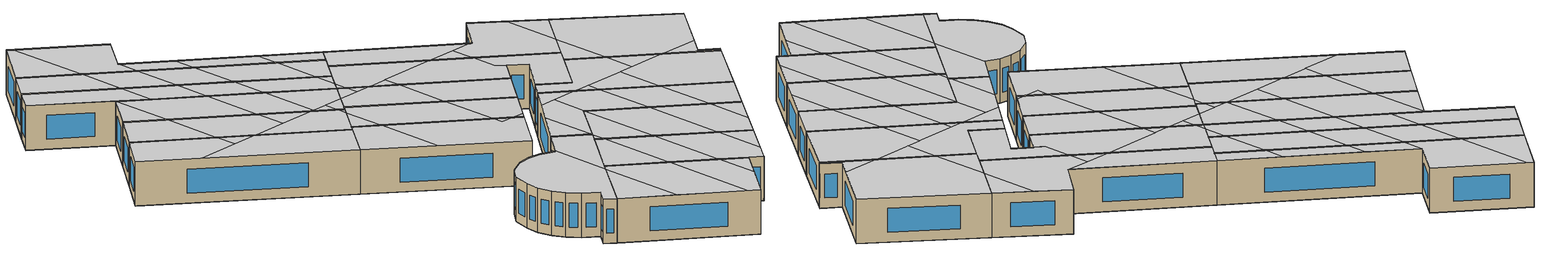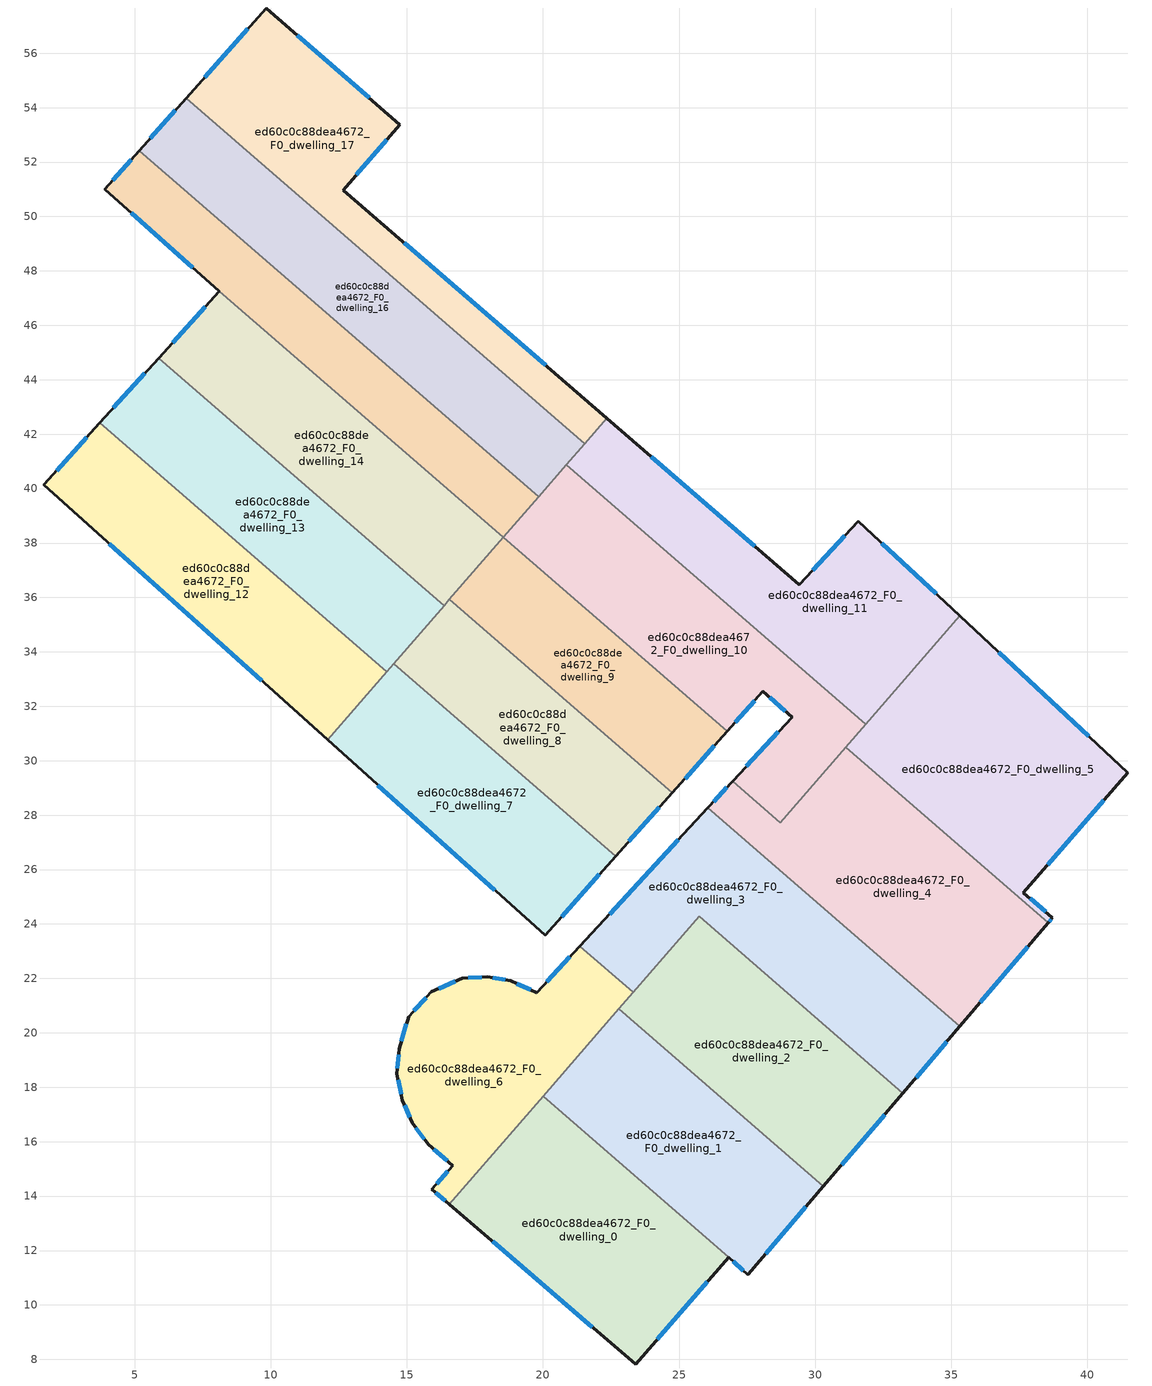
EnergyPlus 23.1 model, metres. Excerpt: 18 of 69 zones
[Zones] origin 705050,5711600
ed60c0c88dea4672_F0_dwelling_0
 floor ground (EU_floor_Construction): 23.4,7.83 26.82,11.75 20,17.66 16.56,13.7 z0
 wall outside (EU_wall_Construction): 26.82,11.75 23.4,7.83 16.56,13.7 z0:3
 wall to ed60c0c88dea4672_F0_dwelling_1 (EU_wall_Construction): 20,17.66 26.82,11.75 z0:3
 wall to ed60c0c88dea4672_F0_dwelling_6 (EU_wall_Construction): 16.56,13.7 20,17.66 z0:3
 window (EU_Window_Construction): 26.03,10.85 24.19,8.74 / 21.82,9.19 18.15,12.34 z0.69:2.31
 ceiling to ed60c0c88dea4672_F1_dwelling_1 (EU_floor_Construction): 23.02,15.04 22.79,8.36 19.42,11.25 19.63,17.23 20,17.66 z3
 ceiling to ed60c0c88dea4672_F1_dwelling_2 (EU_floor_Construction): 25.37,13.01 25.26,9.96 23.4,7.83 22.79,8.36 23.02,15.04 z3
 ceiling to ed60c0c88dea4672_F1_dwelling_0 (EU_floor_Construction): 19.63,17.23 19.42,11.25 16.56,13.7 z3
 ceiling to ed60c0c88dea4672_F1_dwelling_3 (EU_floor_Construction): 26.82,11.75 25.26,9.96 25.37,13.01 z3
ed60c0c88dea4672_F0_dwelling_1
 floor ground (EU_floor_Construction): 27.54,11.13 30.3,14.36 22.79,20.88 20,17.66 26.82,11.75 27.53,11.11 z0
 wall outside (EU_wall_Construction): 30.3,14.36 27.54,11.13 27.53,11.11 26.82,11.75 z0:3
 wall to ed60c0c88dea4672_F0_dwelling_2 (EU_wall_Construction): 22.79,20.88 30.3,14.36 z0:3
 wall to ed60c0c88dea4672_F0_dwelling_6 (EU_wall_Construction): 20,17.66 22.79,20.88 z0:3
 window (EU_Window_Construction): 29.66,13.61 28.18,11.87 / 27.37,11.26 26.98,11.61 z0.69:2.31
 ceiling to ed60c0c88dea4672_F1_dwelling_3 (EU_floor_Construction): 28.6,15.84 28.47,12.21 27.54,11.13 27.53,11.11 26.82,11.75 25.37,13.01 25.56,18.47 z3
 ceiling to ed60c0c88dea4672_F1_dwelling_2 (EU_floor_Construction): 25.56,18.47 25.37,13.01 23.02,15.04 23.22,20.5 z3
 ceiling to ed60c0c88dea4672_F1_dwelling_1 (EU_floor_Construction): 23.22,20.5 23.02,15.04 20,17.66 22.79,20.88 z3
 ceiling adiabatic (EU_roof_Construction): 30.3,14.36 28.47,12.21 28.6,15.84 z3
ed60c0c88dea4672_F0_dwelling_10
 floor ground (EU_floor_Construction): 28.73,27.72 31.85,31.33 20.85,40.87 18.54,38.21 26.77,31.08 28.08,32.55 29.16,31.6 26.97,29.25 z0
 wall outside (EU_wall_Construction): 26.97,29.25 29.16,31.6 28.08,32.55 26.77,31.08 z0:3
 wall to ed60c0c88dea4672_F0_dwelling_9 (EU_wall_Construction): 26.77,31.08 18.54,38.21 z0:3
 wall to ed60c0c88dea4672_F0_dwelling_11 (EU_wall_Construction): 20.85,40.87 31.85,31.33 z0:3
 wall to ed60c0c88dea4672_F0_dwelling_4 (EU_wall_Construction): 31.12,30.49 28.73,27.72 26.97,29.25 z0:3
 wall to ed60c0c88dea4672_F0_dwelling_15 (EU_wall_Construction): 18.54,38.21 19.84,39.7 z0:3
 wall to ed60c0c88dea4672_F0_dwelling_16 (EU_wall_Construction): 19.84,39.7 20.85,40.87 z0:3
 wall to ed60c0c88dea4672_F0_dwelling_5 (EU_wall_Construction): 31.85,31.33 31.12,30.49 z0:3
 window (EU_Window_Construction): 27.78,32.21 27.07,31.42 / 27.48,29.79 28.65,31.06 / 28.91,31.82 28.33,32.33 z0.69:2.31
 ceiling to ed60c0c88dea4672_F1_dwelling_8 (EU_floor_Construction): 27.64,34.99 27.57,33.01 28.08,32.55 26.77,31.08 21.45,35.69 21.49,36.79 25.74,36.64 z3
 ceiling to ed60c0c88dea4672_F1_dwelling_16 (EU_floor_Construction): 25.74,36.64 20.12,36.84 18.97,37.83 19.01,38.75 20.85,40.87 z3
 ceiling to ed60c0c88dea4672_F1_dwelling_9 (EU_floor_Construction): 31.85,31.33 28.73,27.72 26.97,29.24 29.16,31.6 28.09,32.56 27.69,32.91 27.57,33.01 27.64,34.99 z3
 ceiling to ed60c0c88dea4672_F1_dwelling_15 (EU_floor_Construction): 19.01,38.75 18.97,37.83 18.54,38.21 z3
 ceiling to ed60c0c88dea4672_F1_dwelling_7 (EU_floor_Construction): 21.49,36.79 21.45,35.69 20.12,36.84 z3
ed60c0c88dea4672_F0_dwelling_11
 floor ground (EU_floor_Construction): 31.85,31.33 35.31,35.32 31.59,38.8 29.41,36.47 22.34,42.59 20.85,40.87 z0
 wall outside (EU_wall_Construction): 22.34,42.59 29.41,36.47 31.59,38.8 35.31,35.32 z0:3
 wall to ed60c0c88dea4672_F0_dwelling_5 (EU_wall_Construction): 35.31,35.32 31.85,31.33 z0:3
 wall to ed60c0c88dea4672_F0_dwelling_17 (EU_wall_Construction): 21.53,41.65 22.34,42.59 z0:3
 wall to ed60c0c88dea4672_F0_dwelling_16 (EU_wall_Construction): 20.85,40.87 21.53,41.65 z0:3
 window (EU_Window_Construction): 23.98,41.17 27.77,37.89 / 29.92,37.01 31.09,38.26 / 32.45,37.99 34.45,36.13 z0.69:2.31
 ceiling to ed60c0c88dea4672_F1_dwelling_9 (EU_floor_Construction): 33.38,37.13 33.22,32.91 31.85,31.33 27.64,34.99 27.7,36.57 29.36,36.51 29.41,36.47 31.59,38.8 z3
 ceiling to ed60c0c88dea4672_F1_dwelling_8 (EU_floor_Construction): 27.7,36.57 27.64,34.99 25.74,36.64 z3
 ceiling to ed60c0c88dea4672_F1_dwelling_10 (EU_floor_Construction): 35.31,35.32 33.23,32.91 33.38,37.13 z3
 ceiling to ed60c0c88dea4672_F1_dwelling_16 (EU_floor_Construction): 29.36,36.51 25.74,36.64 20.85,40.87 22.34,42.59 z3
ed60c0c88dea4672_F0_dwelling_12
 floor ground (EU_floor_Construction): 12.09,30.76 14.26,33.27 3.71,42.42 1.65,40.14 z0
 wall outside (EU_wall_Construction): 12.09,30.76 1.65,40.14 3.71,42.42 z0:3
 wall to ed60c0c88dea4672_F0_dwelling_13 (EU_wall_Construction): 3.71,42.42 14.26,33.27 z0:3
 wall to ed60c0c88dea4672_F0_dwelling_7 (EU_wall_Construction): 14.26,33.27 12.09,30.76 z0:3
 window (EU_Window_Construction): 9.67,32.93 4.06,37.97 / 2.13,40.66 3.24,41.89 z0.69:2.31
 ceiling to ed60c0c88dea4672_F1_dwelling_11 (EU_floor_Construction): 7.81,38.87 7.75,37.28 4.71,37.38 1.65,40.14 3.71,42.42 z3
 ceiling to ed60c0c88dea4672_F1_dwelling_6 (EU_floor_Construction): 14.26,33.27 12.09,30.76 4.71,37.38 9.72,37.21 z3
 ceiling to ed60c0c88dea4672_F1_dwelling_13 (EU_floor_Construction): 9.72,37.21 7.75,37.28 7.81,38.87 z3
ed60c0c88dea4672_F0_dwelling_13
 floor ground (EU_floor_Construction): 14.26,33.27 16.36,35.7 5.87,44.8 3.71,42.42 z0
 wall outside (EU_wall_Construction): 3.71,42.42 5.87,44.8 z0:3
 wall to ed60c0c88dea4672_F0_dwelling_14 (EU_wall_Construction): 5.87,44.8 16.36,35.7 z0:3
 wall to ed60c0c88dea4672_F0_dwelling_8 (EU_wall_Construction): 16.36,35.7 14.51,33.57 z0:3
 wall to ed60c0c88dea4672_F0_dwelling_7 (EU_wall_Construction): 14.51,33.57 14.26,33.27 z0:3
 window (EU_Window_Construction): 4.21,42.97 5.37,44.25 z0.69:2.31
 ceiling to ed60c0c88dea4672_F1_dwelling_13 (EU_floor_Construction): 12.24,39.28 12.16,37.12 9.72,37.21 7.81,38.87 7.95,42.99 z3
 ceiling to ed60c0c88dea4672_F1_dwelling_11 (EU_floor_Construction): 7.95,42.99 7.81,38.87 3.71,42.42 5.87,44.8 z3
 ceiling to ed60c0c88dea4672_F1_dwelling_14 (EU_floor_Construction): 14.84,37.02 14.62,37.03 12.16,37.12 12.24,39.28 z3
 ceiling to ed60c0c88dea4672_F1_dwelling_6 (EU_floor_Construction): 14.84,37.02 16.01,36.01 15.98,35.26 14.26,33.27 9.72,37.21 14.62,37.03 14.74,37.03 z3
 ceiling to ed60c0c88dea4672_F1_dwelling_7 (EU_floor_Construction): 16.36,35.7 15.98,35.26 16.01,36.01 z3
ed60c0c88dea4672_F0_dwelling_14
 floor ground (EU_floor_Construction): 16.36,35.7 18.54,38.21 8.1,47.26 5.87,44.8 z0
 wall outside (EU_wall_Construction): 5.87,44.8 8.1,47.26 z0:3
 wall to ed60c0c88dea4672_F0_dwelling_15 (EU_wall_Construction): 8.1,47.26 18.54,38.21 z0:3
 wall to ed60c0c88dea4672_F0_dwelling_9 (EU_wall_Construction): 18.54,38.21 16.56,35.93 z0:3
 wall to ed60c0c88dea4672_F0_dwelling_8 (EU_wall_Construction): 16.56,35.93 16.36,35.7 z0:3
 window (EU_Window_Construction): 6.39,45.37 7.59,46.69 z0.69:2.31
 ceiling to ed60c0c88dea4672_F1_dwelling_14 (EU_floor_Construction): 15.07,41.22 14.92,37.02 14.84,37.02 12.24,39.28 12.39,43.54 z3
 ceiling to ed60c0c88dea4672_F1_dwelling_12 (EU_floor_Construction): 9.75,45.83 9.75,45.8 8.27,47.11 z3
 ceiling to ed60c0c88dea4672_F1_dwelling_7 (EU_floor_Construction): 17.43,36.93 16.36,35.7 16.01,36.01 16.04,36.98 z3
 ceiling to ed60c0c88dea4672_F1_dwelling_15 (EU_floor_Construction): 18.54,38.21 17.43,36.93 14.92,37.02 15.07,41.22 z3
 ceiling to ed60c0c88dea4672_F1_dwelling_13 (EU_floor_Construction): 9.75,45.83 12.39,43.54 12.24,39.28 7.95,42.99 8.1,47.26 9.75,45.79 z3
 ceiling adiabatic (EU_roof_Construction): 9.75,45.8 8.1,47.26 7.95,42.99 5.87,44.8 8.1,47.26 8.27,47.11 z3
 ceiling to ed60c0c88dea4672_F1_dwelling_6 (EU_floor_Construction): 16.04,36.98 16.01,36.01 14.84,37.02 z3
ed60c0c88dea4672_F0_dwelling_15
 floor ground (EU_floor_Construction): 18.54,38.21 19.84,39.7 5.17,52.42 3.9,51 8.1,47.26 z0
 wall outside (EU_wall_Construction): 8.1,47.26 3.9,51 5.17,52.42 z0:3
 wall to ed60c0c88dea4672_F0_dwelling_16 (EU_wall_Construction): 5.17,52.42 19.84,39.7 z0:3
 window (EU_Window_Construction): 7.13,48.12 4.88,50.13 / 4.2,51.33 4.88,52.09 z0.69:2.31
 ceiling to ed60c0c88dea4672_F1_dwelling_12 (EU_floor_Construction): 9.84,48.37 9.75,45.83 8.27,47.11 3.9,51 5.17,52.42 z3
 ceiling to ed60c0c88dea4672_F1_dwelling_15 (EU_floor_Construction): 19.06,40.37 19.01,38.75 18.54,38.21 15.07,41.22 15.16,43.76 z3
 ceiling to ed60c0c88dea4672_F1_dwelling_14 (EU_floor_Construction): 15.16,43.76 15.07,41.22 12.39,43.54 12.48,46.08 z3
 ceiling to ed60c0c88dea4672_F1_dwelling_13 (EU_floor_Construction): 12.48,46.08 12.39,43.54 9.75,45.83 9.84,48.37 z3
 ceiling to ed60c0c88dea4672_F1_dwelling_16 (EU_floor_Construction): 19.84,39.7 19.01,38.75 19.06,40.37 z3
ed60c0c88dea4672_F0_dwelling_16
 floor ground (EU_floor_Construction): 19.84,39.7 21.53,41.65 6.89,54.35 5.17,52.42 z0
 wall outside (EU_wall_Construction): 5.17,52.42 6.89,54.35 z0:3
 wall to ed60c0c88dea4672_F0_dwelling_17 (EU_wall_Construction): 6.89,54.35 21.53,41.65 z0:3
 window (EU_Window_Construction): 5.57,52.87 6.49,53.9 z0.69:2.31
 ceiling to ed60c0c88dea4672_F1_dwelling_15 (EU_floor_Construction): 19.18,43.69 19.06,40.37 15.16,43.76 15.28,47.07 z3
 ceiling to ed60c0c88dea4672_F1_dwelling_12 (EU_floor_Construction): 9.96,51.68 9.84,48.37 5.17,52.42 6.89,54.35 z3
 ceiling to ed60c0c88dea4672_F1_dwelling_14 (EU_floor_Construction): 15.28,47.07 15.16,43.76 12.48,46.08 12.6,49.4 z3
 ceiling to ed60c0c88dea4672_F1_dwelling_13 (EU_floor_Construction): 12.6,49.4 12.48,46.08 9.84,48.37 9.96,51.68 z3
 ceiling to ed60c0c88dea4672_F1_dwelling_16 (EU_floor_Construction): 21.53,41.65 19.84,39.7 19.06,40.37 19.18,43.69 z3
ed60c0c88dea4672_F0_dwelling_17
 floor ground (EU_floor_Construction): 21.53,41.65 22.34,42.59 12.65,50.97 14.74,53.37 9.83,57.66 6.89,54.35 z0
 wall outside (EU_wall_Construction): 6.89,54.35 9.83,57.66 14.74,53.37 12.65,50.97 22.34,42.59 z0:3
 window (EU_Window_Construction): 14.89,49.03 20.1,44.53 / 7.57,55.11 9.15,56.89 / 10.97,56.67 13.61,54.36 / 14.26,52.82 13.14,51.53 z0.69:2.31
 ceiling to ed60c0c88dea4672_F1_dwelling_16 (EU_floor_Construction): 22.34,42.59 21.53,41.65 19.18,43.69 19.24,45.27 z3
 ceiling to ed60c0c88dea4672_F1_dwelling_13 (EU_floor_Construction): 14.74,53.37 12.65,50.97 12.6,49.4 9.96,51.68 10.16,57.37 z3
 ceiling to ed60c0c88dea4672_F1_dwelling_12 (EU_floor_Construction): 10.16,57.37 9.96,51.68 6.89,54.35 9.83,57.66 z3
 ceiling to ed60c0c88dea4672_F1_dwelling_15 (EU_floor_Construction): 19.24,45.27 19.18,43.69 15.28,47.07 15.33,48.65 z3
 ceiling to ed60c0c88dea4672_F1_dwelling_14 (EU_floor_Construction): 15.33,48.65 15.28,47.07 12.6,49.4 12.65,50.97 z3
ed60c0c88dea4672_F0_dwelling_2
 floor ground (EU_floor_Construction): 30.3,14.36 33.23,17.79 25.74,24.28 22.79,20.88 z0
 wall outside (EU_wall_Construction): 33.23,17.79 30.3,14.36 z0:3
 wall to ed60c0c88dea4672_F0_dwelling_3 (EU_wall_Construction): 23.32,21.49 25.74,24.28 33.23,17.79 z0:3
 wall to ed60c0c88dea4672_F0_dwelling_6 (EU_wall_Construction): 22.79,20.88 23.32,21.49 z0:3
 window (EU_Window_Construction): 32.55,16.99 30.98,15.15 z0.69:2.31
 ceiling adiabatic (EU_roof_Construction): 31.67,19.14 31.55,15.82 30.3,14.36 28.6,15.84 28.8,21.62 z3
 ceiling to ed60c0c88dea4672_F1_dwelling_3 (EU_floor_Construction): 28.8,21.62 28.6,15.84 25.56,18.47 25.76,24.26 z3
 ceiling to ed60c0c88dea4672_F1_dwelling_5 (EU_floor_Construction): 33.23,17.79 31.55,15.82 31.67,19.14 z3
 ceiling to ed60c0c88dea4672_F1_dwelling_2 (EU_floor_Construction): 25.76,24.26 25.56,18.47 23.22,20.5 23.25,21.41 25.74,24.28 z3
 ceiling to ed60c0c88dea4672_F1_dwelling_1 (EU_floor_Construction): 23.25,21.41 23.22,20.5 22.79,20.88 z3
ed60c0c88dea4672_F0_dwelling_3
 floor ground (EU_floor_Construction): 33.23,17.79 35.32,20.24 26.06,28.26 21.36,23.18 23.32,21.49 25.74,24.28 z0
 wall outside (EU_wall_Construction): 35.32,20.24 33.23,17.79 / 21.36,23.18 26.06,28.26 z0:3
 wall to ed60c0c88dea4672_F0_dwelling_4 (EU_wall_Construction): 26.06,28.26 35.32,20.24 z0:3
 wall to ed60c0c88dea4672_F0_dwelling_6 (EU_wall_Construction): 23.32,21.49 21.36,23.18 z0:3
 window (EU_Window_Construction): 34.84,19.67 33.71,18.36 / 22.45,24.36 24.97,27.09 z0.69:2.31
 ceiling to ed60c0c88dea4672_F1_dwelling_2 (EU_floor_Construction): 25.85,26.76 25.76,24.26 25.74,24.28 23.32,21.49 23.25,21.54 23.39,25.38 24.71,26.8 z3
 ceiling to ed60c0c88dea4672_F1_dwelling_4 (EU_floor_Construction): 31.81,23.28 31.67,19.14 28.8,21.62 28.95,25.76 z3
 ceiling to ed60c0c88dea4672_F1_dwelling_1 (EU_floor_Construction): 23.39,25.38 23.25,21.54 21.36,23.18 z3
 ceiling to ed60c0c88dea4672_F1_dwelling_5 (EU_floor_Construction): 35.32,20.24 33.23,17.79 31.67,19.14 31.81,23.28 z3
 ceiling to ed60c0c88dea4672_F1_dwelling_3 (EU_floor_Construction): 28.95,25.76 28.8,21.62 25.76,24.26 25.85,26.76 27.88,26.69 z3
 ceiling to ed60c0c88dea4672_F1_dwelling_9 (EU_floor_Construction): 27.88,26.69 24.71,26.8 26.06,28.26 z3
ed60c0c88dea4672_F0_dwelling_4
 floor ground (EU_floor_Construction): 35.32,20.24 38.56,24.04 31.12,30.49 28.73,27.72 26.97,29.25 26.06,28.26 z0
 wall outside (EU_wall_Construction): 38.56,24.04 35.32,20.24 / 26.06,28.26 26.97,29.25 z0:3
 wall to ed60c0c88dea4672_F0_dwelling_5 (EU_wall_Construction): 31.12,30.49 38.56,24.04 z0:3
 window (EU_Window_Construction): 37.81,23.16 36.07,21.12 / 26.27,28.49 26.76,29.02 z0.69:2.31
 ceiling to ed60c0c88dea4672_F1_dwelling_5 (EU_floor_Construction): 38.56,24.04 35.32,20.24 31.81,23.28 31.93,26.55 35.82,26.41 z3
 ceiling to ed60c0c88dea4672_F1_dwelling_10 (EU_floor_Construction): 35.82,26.41 33,26.51 33.08,28.78 z3
 ceiling to ed60c0c88dea4672_F1_dwelling_9 (EU_floor_Construction): 33.08,28.79 33,26.51 27.88,26.69 26.06,28.26 26.97,29.24 28.73,27.72 31.12,30.49 z3
 ceiling to ed60c0c88dea4672_F1_dwelling_4 (EU_floor_Construction): 31.93,26.55 31.81,23.28 28.95,25.76 28.98,26.65 z3
 ceiling to ed60c0c88dea4672_F1_dwelling_3 (EU_floor_Construction): 28.98,26.65 28.95,25.76 27.88,26.69 z3
ed60c0c88dea4672_F0_dwelling_5
 floor ground (EU_floor_Construction): 38.72,24.23 37.65,25.15 41.5,29.56 35.31,35.32 31.12,30.49 38.56,24.04 z0
 wall outside (EU_wall_Construction): 35.31,35.32 41.5,29.56 37.65,25.15 38.72,24.23 38.56,24.04 z0:3
 window (EU_Window_Construction): 36.75,33.99 40.07,30.9 / 40.61,28.54 38.54,26.17 / 37.9,24.94 38.47,24.44 / 38.68,24.18 38.6,24.08 z0.69:2.31
 ceiling to ed60c0c88dea4672_F1_dwelling_10 (EU_floor_Construction): 41.5,29.56 38.66,26.31 35.82,26.41 33.08,28.78 33.23,32.91 35.31,35.32 z3
 ceiling to ed60c0c88dea4672_F1_dwelling_5 (EU_floor_Construction): 38.66,26.31 37.65,25.15 38.72,24.23 38.56,24.04 35.82,26.41 z3
 ceiling to ed60c0c88dea4672_F1_dwelling_9 (EU_floor_Construction): 33.22,32.91 33.08,28.79 31.12,30.49 z3
ed60c0c88dea4672_F0_dwelling_6
 floor ground (EU_floor_Construction): 16.56,13.7 23.32,21.49 21.36,23.18 19.78,21.48 18.82,21.91 17.95,22.05 17.03,22 15.9,21.5 15.06,20.6 14.71,19.42 14.62,18.49 14.83,17.53 15.2,16.7 15.78,15.91 16.69,15.12 15.92,14.25 z0
 wall outside (EU_wall_Construction): 16.56,13.7 15.92,14.25 16.69,15.12 15.78,15.91 15.2,16.7 14.83,17.53 14.62,18.49 14.71,19.42 15.06,20.6 15.9,21.5 17.03,22 17.95,22.05 18.82,21.91 19.78,21.48 21.36,23.18 z0:3
 window (EU_Window_Construction): 14.79,19.69 14.98,20.33 / 15.25,20.81 15.7,21.29 / 16.16,21.62 16.77,21.89 / 17.25,22.02 17.74,22.04 / 18.16,22.02 18.62,21.94 / 19.04,21.81 19.56,21.58 / 20.14,21.87 20.99,22.79 / 16.41,13.82 16.06,14.12 / 16.09,14.45 16.51,14.92 / 16.48,15.3 15.99,15.72 / 15.64,16.09 15.33,16.51 / 15.11,16.89 14.91,17.34 / 14.78,17.75 14.67,18.27 / 14.65,18.7 14.69,19.2 z0.69:2.31
 ceiling to ed60c0c88dea4672_F1_dwelling_0 (EU_floor_Construction): 19.78,21.48 19.63,17.23 16.56,13.7 15.92,14.25 16.69,15.12 15.78,15.91 15.2,16.7 14.83,17.53 14.62,18.49 14.71,19.42 15.06,20.6 15.9,21.5 17.03,22 17.95,22.05 18.82,21.91 z3
 ceiling to ed60c0c88dea4672_F1_dwelling_1 (EU_floor_Construction): 23.25,21.54 23.25,21.41 19.63,17.23 19.78,21.48 21.36,23.18 z3
ed60c0c88dea4672_F0_dwelling_7
 floor ground (EU_floor_Construction): 20.08,23.59 22.67,26.49 14.51,33.57 12.09,30.76 z0
 wall outside (EU_wall_Construction): 22.67,26.49 20.08,23.59 12.09,30.76 z0:3
 wall to ed60c0c88dea4672_F0_dwelling_8 (EU_wall_Construction): 14.51,33.57 22.67,26.49 z0:3
 window (EU_Window_Construction): 18.23,25.25 13.94,29.1 / 22.07,25.82 20.68,24.26 z0.69:2.31
 ceiling to ed60c0c88dea4672_F1_dwelling_6 (EU_floor_Construction): 15.88,32.38 15.71,27.51 12.09,30.76 14.51,33.57 z3
 ceiling to ed60c0c88dea4672_F1_dwelling_7 (EU_floor_Construction): 21.17,27.79 21.14,26.93 22.21,26.89 22.67,26.49 20.08,23.59 15.71,27.51 15.88,32.38 z3
 ceiling to ed60c0c88dea4672_F1_dwelling_8 (EU_floor_Construction): 22.21,26.89 21.14,26.93 21.17,27.79 z3
ed60c0c88dea4672_F0_dwelling_8
 floor ground (EU_floor_Construction): 22.67,26.49 24.76,28.82 16.56,35.93 14.51,33.57 z0
 wall outside (EU_wall_Construction): 24.76,28.82 22.67,26.49 z0:3
 wall to ed60c0c88dea4672_F0_dwelling_9 (EU_wall_Construction): 16.56,35.93 24.76,28.82 z0:3
 window (EU_Window_Construction): 24.27,28.28 23.16,27.03 z0.69:2.31
 ceiling to ed60c0c88dea4672_F1_dwelling_7 (EU_floor_Construction): 21.31,31.81 21.17,27.79 15.88,32.38 15.98,35.26 16.56,35.93 z3; 23.01,26.87 22.67,26.49 22.21,26.89 z3
 ceiling to ed60c0c88dea4672_F1_dwelling_8 (EU_floor_Construction): 24.76,28.82 23.01,26.87 22.21,26.89 21.17,27.79 21.31,31.81 z3
 ceiling to ed60c0c88dea4672_F1_dwelling_6 (EU_floor_Construction): 15.98,35.26 15.88,32.38 14.51,33.57 z3
ed60c0c88dea4672_F0_dwelling_9
 floor ground (EU_floor_Construction): 24.76,28.82 26.77,31.08 18.54,38.21 16.56,35.93 z0
 wall outside (EU_wall_Construction): 26.77,31.08 24.76,28.82 z0:3
 window (EU_Window_Construction): 26.3,30.55 25.22,29.35 z0.69:2.31
 ceiling to ed60c0c88dea4672_F1_dwelling_8 (EU_floor_Construction): 26.77,31.08 24.76,28.82 21.31,31.81 21.45,35.69 z3
 ceiling to ed60c0c88dea4672_F1_dwelling_7 (EU_floor_Construction): 21.45,35.69 21.31,31.81 16.56,35.93 17.43,36.93 20.12,36.84 z3
 ceiling to ed60c0c88dea4672_F1_dwelling_15 (EU_floor_Construction): 18.97,37.83 18.94,36.88 17.43,36.93 18.54,38.21 z3
 ceiling to ed60c0c88dea4672_F1_dwelling_16 (EU_floor_Construction): 20.12,36.84 18.94,36.88 18.97,37.83 z3
[Building]
EU S2 Campaign: North Axis=0; Terrain=City; Solar Distribution=FullExterior
[Site:Location]
London: Latitude=51.5; Longitude=-0.5; Time Zone=0; Elevation=25
[SizingPeriod:WeatherFileDays]
AnnualSizingPeriod: Begin Month=1; Begin Day of Month=1; End Month=12; End Day of Month=31; Day of Week for Start Day=Monday; Use Weather File Daylight Saving Period=No; Use Weather File Rain and Snow Indicators=No
[MATERIAL]
EU_InternalMass_Material: Roughness=MediumRough; Thickness=0.1; Conductivity=1; Density=1800; Specific Heat=900; Thermal Absorptance=0.9; Solar Absorptance=0.7; Visible Absorptance=0.7
[MATERIAL:NOMASS] Roughness=MediumRough; Thermal Absorptance=0.9; Solar Absorptance=0.7; Visible Absorptance=0.7
Name | Thermal Resistance
EU_wall_NoMass | 0.635353
EU_roof_NoMass | 0.675062
EU_floor_NoMass | 1.96382
[WINDOWMATERIAL:SIMPLEGLAZINGSYSTEM]
EU_Window_SimpleGlazing: UFactor=2.96269; Solar Heat Gain Coefficient=0.76; Visible Transmittance=0.76
[CONSTRUCTION]
EU_wall_Construction: EU_wall_NoMass
EU_roof_Construction: EU_roof_NoMass
EU_floor_Construction: EU_floor_NoMass
EU_InternalMass_Construction: EU_InternalMass_Material
EU_Window_Construction: EU_Window_SimpleGlazing
[ZONE] Type=1; Multiplier=1; Ceiling Height=autocalculate; Floor Area=autocalculate; Part of Total Floor Area=Yes
Name | Volume
ed60c0c88dea4672_F0_dwelling_0 | 141.407
ed60c0c88dea4672_F0_dwelling_1 | 127.061
ed60c0c88dea4672_F0_dwelling_10 | 154.392
ed60c0c88dea4672_F0_dwelling_11 | 147.3
ed60c0c88dea4672_F0_dwelling_12 | 134.232
ed60c0c88dea4672_F0_dwelling_13 | 134.236
ed60c0c88dea4672_F0_dwelling_14 | 137.946
ed60c0c88dea4672_F0_dwelling_15 | 114.617
ed60c0c88dea4672_F0_dwelling_16 | 150.13
ed60c0c88dea4672_F0_dwelling_17 | 134.22
ed60c0c88dea4672_F0_dwelling_2 | 134.224
ed60c0c88dea4672_F0_dwelling_3 | 147.198
ed60c0c88dea4672_F0_dwelling_4 | 157.056
ed60c0c88dea4672_F0_dwelling_5 | 159.28
ed60c0c88dea4672_F0_dwelling_6 | 120.062
ed60c0c88dea4672_F0_dwelling_7 | 122.821
ed60c0c88dea4672_F0_dwelling_8 | 101.506
ed60c0c88dea4672_F0_dwelling_9 | 98.4199
[INTERNALMASS] Construction=EU_InternalMass_Construction
Name | Zone or ZoneList | Surface Area
ed60c0c88dea4672_F0_dwelling_0_EU_InternalMass | ed60c0c88dea4672_F0_dwelling_0 | 47.1354
ed60c0c88dea4672_F0_dwelling_1_EU_InternalMass | ed60c0c88dea4672_F0_dwelling_1 | 42.3539
ed60c0c88dea4672_F0_dwelling_2_EU_InternalMass | ed60c0c88dea4672_F0_dwelling_2 | 44.741
ed60c0c88dea4672_F0_dwelling_3_EU_InternalMass | ed60c0c88dea4672_F0_dwelling_3 | 49.0636
ed60c0c88dea4672_F0_dwelling_4_EU_InternalMass | ed60c0c88dea4672_F0_dwelling_4 | 52.3595
ed60c0c88dea4672_F0_dwelling_5_EU_InternalMass | ed60c0c88dea4672_F0_dwelling_5 | 53.0954
ed60c0c88dea4672_F0_dwelling_6_EU_InternalMass | ed60c0c88dea4672_F0_dwelling_6 | 40.0208
ed60c0c88dea4672_F0_dwelling_7_EU_InternalMass | ed60c0c88dea4672_F0_dwelling_7 | 40.9399
ed60c0c88dea4672_F0_dwelling_8_EU_InternalMass | ed60c0c88dea4672_F0_dwelling_8 | 33.8311
ed60c0c88dea4672_F0_dwelling_9_EU_InternalMass | ed60c0c88dea4672_F0_dwelling_9 | 32.8108
ed60c0c88dea4672_F0_dwelling_10_EU_InternalMass | ed60c0c88dea4672_F0_dwelling_10 | 51.4512
ed60c0c88dea4672_F0_dwelling_11_EU_InternalMass | ed60c0c88dea4672_F0_dwelling_11 | 49.1121
ed60c0c88dea4672_F0_dwelling_12_EU_InternalMass | ed60c0c88dea4672_F0_dwelling_12 | 44.7443
ed60c0c88dea4672_F0_dwelling_13_EU_InternalMass | ed60c0c88dea4672_F0_dwelling_13 | 44.7454
ed60c0c88dea4672_F0_dwelling_14_EU_InternalMass | ed60c0c88dea4672_F0_dwelling_14 | 45.982
ed60c0c88dea4672_F0_dwelling_15_EU_InternalMass | ed60c0c88dea4672_F0_dwelling_15 | 38.2061
ed60c0c88dea4672_F0_dwelling_16_EU_InternalMass | ed60c0c88dea4672_F0_dwelling_16 | 50.0434
ed60c0c88dea4672_F0_dwelling_17_EU_InternalMass | ed60c0c88dea4672_F0_dwelling_17 | 44.74
[OTHEREQUIPMENT] Fuel Type=Electricity; Design Level Calculation Method=Watts/Area; Power per Zone Floor Area=1; Fraction Latent=0; Fraction Radiant=0; Fraction Lost=0; Carbon Dioxide Generation Rate=0; EndUse Subcategory=EU_Step8_InternalGains
Name | Zone or ZoneList or Space or SpaceList | Schedule
EU_Step8_InternalGain_ed60c0c88dea4672_F0_dwelling_0_f000 | ed60c0c88dea4672_F0_dwelling_0 | EU_Step8_GainSchedule_ed60c0c88dea4672_F0_dwelling_0_f000
EU_Step8_InternalGain_ed60c0c88dea4672_F0_dwelling_1_f000 | ed60c0c88dea4672_F0_dwelling_1 | EU_Step8_GainSchedule_ed60c0c88dea4672_F0_dwelling_1_f000
EU_Step8_InternalGain_ed60c0c88dea4672_F0_dwelling_2_f000 | ed60c0c88dea4672_F0_dwelling_2 | EU_Step8_GainSchedule_ed60c0c88dea4672_F0_dwelling_2_f000
EU_Step8_InternalGain_ed60c0c88dea4672_F0_dwelling_3_f000 | ed60c0c88dea4672_F0_dwelling_3 | EU_Step8_GainSchedule_ed60c0c88dea4672_F0_dwelling_3_f000
EU_Step8_InternalGain_ed60c0c88dea4672_F0_dwelling_4_f000 | ed60c0c88dea4672_F0_dwelling_4 | EU_Step8_GainSchedule_ed60c0c88dea4672_F0_dwelling_4_f000
EU_Step8_InternalGain_ed60c0c88dea4672_F0_dwelling_5_f000 | ed60c0c88dea4672_F0_dwelling_5 | EU_Step8_GainSchedule_ed60c0c88dea4672_F0_dwelling_5_f000
EU_Step8_InternalGain_ed60c0c88dea4672_F0_dwelling_6_f000 | ed60c0c88dea4672_F0_dwelling_6 | EU_Step8_GainSchedule_ed60c0c88dea4672_F0_dwelling_6_f000
EU_Step8_InternalGain_ed60c0c88dea4672_F0_dwelling_7_f000 | ed60c0c88dea4672_F0_dwelling_7 | EU_Step8_GainSchedule_ed60c0c88dea4672_F0_dwelling_7_f000
EU_Step8_InternalGain_ed60c0c88dea4672_F0_dwelling_8_f000 | ed60c0c88dea4672_F0_dwelling_8 | EU_Step8_GainSchedule_ed60c0c88dea4672_F0_dwelling_8_f000
EU_Step8_InternalGain_ed60c0c88dea4672_F0_dwelling_9_f000 | ed60c0c88dea4672_F0_dwelling_9 | EU_Step8_GainSchedule_ed60c0c88dea4672_F0_dwelling_9_f000
EU_Step8_InternalGain_ed60c0c88dea4672_F0_dwelling_10_f000 | ed60c0c88dea4672_F0_dwelling_10 | EU_Step8_GainSchedule_ed60c0c88dea4672_F0_dwelling_10_f000
EU_Step8_InternalGain_ed60c0c88dea4672_F0_dwelling_11_f000 | ed60c0c88dea4672_F0_dwelling_11 | EU_Step8_GainSchedule_ed60c0c88dea4672_F0_dwelling_11_f000
EU_Step8_InternalGain_ed60c0c88dea4672_F0_dwelling_12_f000 | ed60c0c88dea4672_F0_dwelling_12 | EU_Step8_GainSchedule_ed60c0c88dea4672_F0_dwelling_12_f000
EU_Step8_InternalGain_ed60c0c88dea4672_F0_dwelling_13_f000 | ed60c0c88dea4672_F0_dwelling_13 | EU_Step8_GainSchedule_ed60c0c88dea4672_F0_dwelling_13_f000
EU_Step8_InternalGain_ed60c0c88dea4672_F0_dwelling_14_f000 | ed60c0c88dea4672_F0_dwelling_14 | EU_Step8_GainSchedule_ed60c0c88dea4672_F0_dwelling_14_f000
EU_Step8_InternalGain_ed60c0c88dea4672_F0_dwelling_15_f000 | ed60c0c88dea4672_F0_dwelling_15 | EU_Step8_GainSchedule_ed60c0c88dea4672_F0_dwelling_15_f000
EU_Step8_InternalGain_ed60c0c88dea4672_F0_dwelling_16_f000 | ed60c0c88dea4672_F0_dwelling_16 | EU_Step8_GainSchedule_ed60c0c88dea4672_F0_dwelling_16_f000
EU_Step8_InternalGain_ed60c0c88dea4672_F0_dwelling_17_f000 | ed60c0c88dea4672_F0_dwelling_17 | EU_Step8_GainSchedule_ed60c0c88dea4672_F0_dwelling_17_f000
[ZONEVENTILATION:DESIGNFLOWRATE] Schedule=EU_AlwaysOn; Design Flow Rate Calculation Method=AirChanges/Hour; Air Changes per Hour=0.555504; Ventilation Type=Natural; Fan Pressure Rise=0; Fan Total Efficiency=1; Constant Term Coefficient=1; Temperature Term Coefficient=0; Velocity Term Coefficient=0; Velocity Squared Term Coefficient=0; Minimum Indoor Temperature=-100; Maximum Indoor Temperature=100; Delta Temperature=-100; Minimum Outdoor Temperature=-100; Maximum Outdoor Temperature=100; Maximum Wind Speed=40
Name | Zone or ZoneList or Space or SpaceList
EU_ConstantAir_ed60c0c88dea4672_F0_dwelling_0 | ed60c0c88dea4672_F0_dwelling_0
EU_ConstantAir_ed60c0c88dea4672_F0_dwelling_1 | ed60c0c88dea4672_F0_dwelling_1
EU_ConstantAir_ed60c0c88dea4672_F0_dwelling_2 | ed60c0c88dea4672_F0_dwelling_2
EU_ConstantAir_ed60c0c88dea4672_F0_dwelling_3 | ed60c0c88dea4672_F0_dwelling_3
EU_ConstantAir_ed60c0c88dea4672_F0_dwelling_4 | ed60c0c88dea4672_F0_dwelling_4
EU_ConstantAir_ed60c0c88dea4672_F0_dwelling_5 | ed60c0c88dea4672_F0_dwelling_5
EU_ConstantAir_ed60c0c88dea4672_F0_dwelling_6 | ed60c0c88dea4672_F0_dwelling_6
EU_ConstantAir_ed60c0c88dea4672_F0_dwelling_7 | ed60c0c88dea4672_F0_dwelling_7
EU_ConstantAir_ed60c0c88dea4672_F0_dwelling_8 | ed60c0c88dea4672_F0_dwelling_8
EU_ConstantAir_ed60c0c88dea4672_F0_dwelling_9 | ed60c0c88dea4672_F0_dwelling_9
EU_ConstantAir_ed60c0c88dea4672_F0_dwelling_10 | ed60c0c88dea4672_F0_dwelling_10
EU_ConstantAir_ed60c0c88dea4672_F0_dwelling_11 | ed60c0c88dea4672_F0_dwelling_11
EU_ConstantAir_ed60c0c88dea4672_F0_dwelling_12 | ed60c0c88dea4672_F0_dwelling_12
EU_ConstantAir_ed60c0c88dea4672_F0_dwelling_13 | ed60c0c88dea4672_F0_dwelling_13
EU_ConstantAir_ed60c0c88dea4672_F0_dwelling_14 | ed60c0c88dea4672_F0_dwelling_14
EU_ConstantAir_ed60c0c88dea4672_F0_dwelling_15 | ed60c0c88dea4672_F0_dwelling_15
EU_ConstantAir_ed60c0c88dea4672_F0_dwelling_16 | ed60c0c88dea4672_F0_dwelling_16
EU_ConstantAir_ed60c0c88dea4672_F0_dwelling_17 | ed60c0c88dea4672_F0_dwelling_17
[HVACTEMPLATE:THERMOSTAT] Constant Heating Setpoint=20; Constant Cooling Setpoint=50
EU_HeatOnly_ed60c0c88dea4672_F0_dwelling_0; EU_HeatOnly_ed60c0c88dea4672_F0_dwelling_1; EU_HeatOnly_ed60c0c88dea4672_F0_dwelling_2; EU_HeatOnly_ed60c0c88dea4672_F0_dwelling_3; EU_HeatOnly_ed60c0c88dea4672_F0_dwelling_4; EU_HeatOnly_ed60c0c88dea4672_F0_dwelling_5; EU_HeatOnly_ed60c0c88dea4672_F0_dwelling_6; EU_HeatOnly_ed60c0c88dea4672_F0_dwelling_7; EU_HeatOnly_ed60c0c88dea4672_F0_dwelling_8; EU_HeatOnly_ed60c0c88dea4672_F0_dwelling_9; EU_HeatOnly_ed60c0c88dea4672_F0_dwelling_10; EU_HeatOnly_ed60c0c88dea4672_F0_dwelling_11; EU_HeatOnly_ed60c0c88dea4672_F0_dwelling_12; EU_HeatOnly_ed60c0c88dea4672_F0_dwelling_13; EU_HeatOnly_ed60c0c88dea4672_F0_dwelling_14; EU_HeatOnly_ed60c0c88dea4672_F0_dwelling_15; EU_HeatOnly_ed60c0c88dea4672_F0_dwelling_16; EU_HeatOnly_ed60c0c88dea4672_F0_dwelling_17; EU_HeatOnly_ed60c0c88dea4672_F1_dwelling_0; EU_HeatOnly_ed60c0c88dea4672_F1_dwelling_1; EU_HeatOnly_ed60c0c88dea4672_F1_dwelling_2; EU_HeatOnly_ed60c0c88dea4672_F1_dwelling_3; EU_HeatOnly_ed60c0c88dea4672_F1_dwelling_4; EU_HeatOnly_ed60c0c88dea4672_F1_dwelling_5; EU_HeatOnly_ed60c0c88dea4672_F1_dwelling_6; EU_HeatOnly_ed60c0c88dea4672_F1_dwelling_7; EU_HeatOnly_ed60c0c88dea4672_F1_dwelling_8; EU_HeatOnly_ed60c0c88dea4672_F1_dwelling_9; EU_HeatOnly_ed60c0c88dea4672_F1_dwelling_10; EU_HeatOnly_ed60c0c88dea4672_F1_dwelling_11; EU_HeatOnly_ed60c0c88dea4672_F1_dwelling_12; EU_HeatOnly_ed60c0c88dea4672_F1_dwelling_13; EU_HeatOnly_ed60c0c88dea4672_F1_dwelling_14; EU_HeatOnly_ed60c0c88dea4672_F1_dwelling_15; EU_HeatOnly_ed60c0c88dea4672_F1_dwelling_16; EU_HeatOnly_ed60c0c88dea4672_F2_dwelling_0; EU_HeatOnly_ed60c0c88dea4672_F2_dwelling_1; EU_HeatOnly_ed60c0c88dea4672_F2_dwelling_2; EU_HeatOnly_ed60c0c88dea4672_F2_dwelling_3; EU_HeatOnly_ed60c0c88dea4672_F2_dwelling_4; EU_HeatOnly_ed60c0c88dea4672_F2_dwelling_5; EU_HeatOnly_ed60c0c88dea4672_F2_dwelling_6; EU_HeatOnly_ed60c0c88dea4672_F2_dwelling_7; EU_HeatOnly_ed60c0c88dea4672_F2_dwelling_8; EU_HeatOnly_ed60c0c88dea4672_F2_dwelling_9; EU_HeatOnly_ed60c0c88dea4672_F2_dwelling_10; EU_HeatOnly_ed60c0c88dea4672_F2_dwelling_11; EU_HeatOnly_ed60c0c88dea4672_F2_dwelling_12; EU_HeatOnly_ed60c0c88dea4672_F2_dwelling_13; EU_HeatOnly_ed60c0c88dea4672_F2_dwelling_14; EU_HeatOnly_ed60c0c88dea4672_F2_dwelling_15; EU_HeatOnly_ed60c0c88dea4672_F2_dwelling_16; EU_HeatOnly_ed60c0c88dea4672_F3_dwelling_0; EU_HeatOnly_ed60c0c88dea4672_F3_dwelling_1; EU_HeatOnly_ed60c0c88dea4672_F3_dwelling_2; EU_HeatOnly_ed60c0c88dea4672_F3_dwelling_3; EU_HeatOnly_ed60c0c88dea4672_F3_dwelling_4; EU_HeatOnly_ed60c0c88dea4672_F3_dwelling_5; EU_HeatOnly_ed60c0c88dea4672_F3_dwelling_6; EU_HeatOnly_ed60c0c88dea4672_F3_dwelling_7; EU_HeatOnly_ed60c0c88dea4672_F3_dwelling_8; EU_HeatOnly_ed60c0c88dea4672_F3_dwelling_9; EU_HeatOnly_ed60c0c88dea4672_F3_dwelling_10; EU_HeatOnly_ed60c0c88dea4672_F3_dwelling_11; EU_HeatOnly_ed60c0c88dea4672_F3_dwelling_12; EU_HeatOnly_ed60c0c88dea4672_F3_dwelling_13; EU_HeatOnly_ed60c0c88dea4672_F3_dwelling_14; EU_HeatOnly_ed60c0c88dea4672_F3_dwelling_15; EU_HeatOnly_ed60c0c88dea4672_F3_dwelling_16
[HVACTEMPLATE:ZONE:IDEALLOADSAIRSYSTEM] System Availability Schedule=EU_AlwaysOn; Maximum Heating Supply Air Temperature=50; Minimum Cooling Supply Air Temperature=13; Maximum Heating Supply Air Humidity Ratio=0.0156; Minimum Cooling Supply Air Humidity Ratio=0.0077; Heating Limit=NoLimit; Cooling Limit=NoLimit; Heating Availability Schedule=EU_AlwaysOn; Cooling Availability Schedule=EU_CoolingOff; Dehumidification Control Type=ConstantSensibleHeatRatio; Cooling Sensible Heat Ratio=0.7; Dehumidification Setpoint=60; Humidification Control Type=None; Humidification Setpoint=30; Outdoor Air Method=None; Outdoor Air Flow Rate per Person=0.00944; Outdoor Air Flow Rate per Zone Floor Area=0; Outdoor Air Flow Rate per Zone=0; Demand Controlled Ventilation Type=None; Outdoor Air Economizer Type=NoEconomizer; Heat Recovery Type=None; Sensible Heat Recovery Effectiveness=0.7; Latent Heat Recovery Effectiveness=0.65
Name | Template Thermostat
ed60c0c88dea4672_F0_dwelling_0 | EU_HeatOnly_ed60c0c88dea4672_F0_dwelling_0
ed60c0c88dea4672_F0_dwelling_1 | EU_HeatOnly_ed60c0c88dea4672_F0_dwelling_1
ed60c0c88dea4672_F0_dwelling_2 | EU_HeatOnly_ed60c0c88dea4672_F0_dwelling_2
ed60c0c88dea4672_F0_dwelling_3 | EU_HeatOnly_ed60c0c88dea4672_F0_dwelling_3
ed60c0c88dea4672_F0_dwelling_4 | EU_HeatOnly_ed60c0c88dea4672_F0_dwelling_4
ed60c0c88dea4672_F0_dwelling_5 | EU_HeatOnly_ed60c0c88dea4672_F0_dwelling_5
ed60c0c88dea4672_F0_dwelling_6 | EU_HeatOnly_ed60c0c88dea4672_F0_dwelling_6
ed60c0c88dea4672_F0_dwelling_7 | EU_HeatOnly_ed60c0c88dea4672_F0_dwelling_7
ed60c0c88dea4672_F0_dwelling_8 | EU_HeatOnly_ed60c0c88dea4672_F0_dwelling_8
ed60c0c88dea4672_F0_dwelling_9 | EU_HeatOnly_ed60c0c88dea4672_F0_dwelling_9
ed60c0c88dea4672_F0_dwelling_10 | EU_HeatOnly_ed60c0c88dea4672_F0_dwelling_10
ed60c0c88dea4672_F0_dwelling_11 | EU_HeatOnly_ed60c0c88dea4672_F0_dwelling_11
ed60c0c88dea4672_F0_dwelling_12 | EU_HeatOnly_ed60c0c88dea4672_F0_dwelling_12
ed60c0c88dea4672_F0_dwelling_13 | EU_HeatOnly_ed60c0c88dea4672_F0_dwelling_13
ed60c0c88dea4672_F0_dwelling_14 | EU_HeatOnly_ed60c0c88dea4672_F0_dwelling_14
ed60c0c88dea4672_F0_dwelling_15 | EU_HeatOnly_ed60c0c88dea4672_F0_dwelling_15
ed60c0c88dea4672_F0_dwelling_16 | EU_HeatOnly_ed60c0c88dea4672_F0_dwelling_16
ed60c0c88dea4672_F0_dwelling_17 | EU_HeatOnly_ed60c0c88dea4672_F0_dwelling_17
[SIZING:ZONE] Zone Cooling Design Supply Air Temperature Input Method=SupplyAirTemperature; Zone Cooling Design Supply Air Temperature=13; Zone Heating Design Supply Air Temperature Input Method=SupplyAirTemperature; Zone Heating Design Supply Air Temperature=50; Zone Cooling Design Supply Air Humidity Ratio=0.008; Zone Heating Design Supply Air Humidity Ratio=0.008; Cooling Design Air Flow Method=DesignDay; Cooling Design Air Flow Rate=0; Cooling Minimum Air Flow per Zone Floor Area=0.000762; Cooling Minimum Air Flow=0; Cooling Minimum Air Flow Fraction=0.2; Heating Design Air Flow Method=DesignDay; Heating Design Air Flow Rate=0; Heating Maximum Air Flow per Zone Floor Area=0.002032; Heating Maximum Air Flow=0.141576; Heating Maximum Air Flow Fraction=0.3; Account for Dedicated Outdoor Air System=No; Dedicated Outdoor Air System Control Strategy=NeutralSupplyAir; Dedicated Outdoor Air Low Setpoint Temperature for Design=autosize; Dedicated Outdoor Air High Setpoint Temperature for Design=autosize; Zone Load Sizing Method=Sensible Load Only No Latent Load; Zone Latent Cooling Design Supply Air Humidity Ratio Input Method=HumidityRatioDifference; Zone Cooling Design Supply Air Humidity Ratio Difference=0.005; Zone Latent Heating Design Supply Air Humidity Ratio Input Method=HumidityRatioDifference; Zone Humidification Design Supply Air Humidity Ratio Difference=0.005
ed60c0c88dea4672_F0_dwelling_0; ed60c0c88dea4672_F0_dwelling_1; ed60c0c88dea4672_F0_dwelling_2; ed60c0c88dea4672_F0_dwelling_3; ed60c0c88dea4672_F0_dwelling_4; ed60c0c88dea4672_F0_dwelling_5; ed60c0c88dea4672_F0_dwelling_6; ed60c0c88dea4672_F0_dwelling_7; ed60c0c88dea4672_F0_dwelling_8; ed60c0c88dea4672_F0_dwelling_9; ed60c0c88dea4672_F0_dwelling_10; ed60c0c88dea4672_F0_dwelling_11; ed60c0c88dea4672_F0_dwelling_12; ed60c0c88dea4672_F0_dwelling_13; ed60c0c88dea4672_F0_dwelling_14; ed60c0c88dea4672_F0_dwelling_15; ed60c0c88dea4672_F0_dwelling_16; ed60c0c88dea4672_F0_dwelling_17
[SCHEDULE:CONSTANT]
Name | Hourly Value
EU_AlwaysOn | 1
EU_CoolingOff | 0
[SCHEDULE:FILE] Column Number=1; Rows to Skip at Top=0; Number of Hours of Data=8760; Column Separator=Comma; Interpolate to Timestep=No; Minutes per Item=60; Adjust Schedule for Daylight Savings=Yes
Name | File
EU_Step8_GainSchedule_ed60c0c88dea4672_F0_dwelling_0_f000 | ../../schedules/ed60c0c88dea4672/ed60c0c88dea4672_F0_dwelling_0_f000_gain.csv
EU_Step8_GainSchedule_ed60c0c88dea4672_F0_dwelling_1_f000 | ../../schedules/ed60c0c88dea4672/ed60c0c88dea4672_F0_dwelling_1_f000_gain.csv
EU_Step8_GainSchedule_ed60c0c88dea4672_F0_dwelling_2_f000 | ../../schedules/ed60c0c88dea4672/ed60c0c88dea4672_F0_dwelling_2_f000_gain.csv
EU_Step8_GainSchedule_ed60c0c88dea4672_F0_dwelling_3_f000 | ../../schedules/ed60c0c88dea4672/ed60c0c88dea4672_F0_dwelling_3_f000_gain.csv
EU_Step8_GainSchedule_ed60c0c88dea4672_F0_dwelling_4_f000 | ../../schedules/ed60c0c88dea4672/ed60c0c88dea4672_F0_dwelling_4_f000_gain.csv
EU_Step8_GainSchedule_ed60c0c88dea4672_F0_dwelling_5_f000 | ../../schedules/ed60c0c88dea4672/ed60c0c88dea4672_F0_dwelling_5_f000_gain.csv
EU_Step8_GainSchedule_ed60c0c88dea4672_F0_dwelling_6_f000 | ../../schedules/ed60c0c88dea4672/ed60c0c88dea4672_F0_dwelling_6_f000_gain.csv
EU_Step8_GainSchedule_ed60c0c88dea4672_F0_dwelling_7_f000 | ../../schedules/ed60c0c88dea4672/ed60c0c88dea4672_F0_dwelling_7_f000_gain.csv
EU_Step8_GainSchedule_ed60c0c88dea4672_F0_dwelling_8_f000 | ../../schedules/ed60c0c88dea4672/ed60c0c88dea4672_F0_dwelling_8_f000_gain.csv
EU_Step8_GainSchedule_ed60c0c88dea4672_F0_dwelling_9_f000 | ../../schedules/ed60c0c88dea4672/ed60c0c88dea4672_F0_dwelling_9_f000_gain.csv
EU_Step8_GainSchedule_ed60c0c88dea4672_F0_dwelling_10_f000 | ../../schedules/ed60c0c88dea4672/ed60c0c88dea4672_F0_dwelling_10_f000_gain.csv
EU_Step8_GainSchedule_ed60c0c88dea4672_F0_dwelling_11_f000 | ../../schedules/ed60c0c88dea4672/ed60c0c88dea4672_F0_dwelling_11_f000_gain.csv
EU_Step8_GainSchedule_ed60c0c88dea4672_F0_dwelling_12_f000 | ../../schedules/ed60c0c88dea4672/ed60c0c88dea4672_F0_dwelling_12_f000_gain.csv
EU_Step8_GainSchedule_ed60c0c88dea4672_F0_dwelling_13_f000 | ../../schedules/ed60c0c88dea4672/ed60c0c88dea4672_F0_dwelling_13_f000_gain.csv
EU_Step8_GainSchedule_ed60c0c88dea4672_F0_dwelling_14_f000 | ../../schedules/ed60c0c88dea4672/ed60c0c88dea4672_F0_dwelling_14_f000_gain.csv
EU_Step8_GainSchedule_ed60c0c88dea4672_F0_dwelling_15_f000 | ../../schedules/ed60c0c88dea4672/ed60c0c88dea4672_F0_dwelling_15_f000_gain.csv
EU_Step8_GainSchedule_ed60c0c88dea4672_F0_dwelling_16_f000 | ../../schedules/ed60c0c88dea4672/ed60c0c88dea4672_F0_dwelling_16_f000_gain.csv
EU_Step8_GainSchedule_ed60c0c88dea4672_F0_dwelling_17_f000 | ../../schedules/ed60c0c88dea4672/ed60c0c88dea4672_F0_dwelling_17_f000_gain.csv
